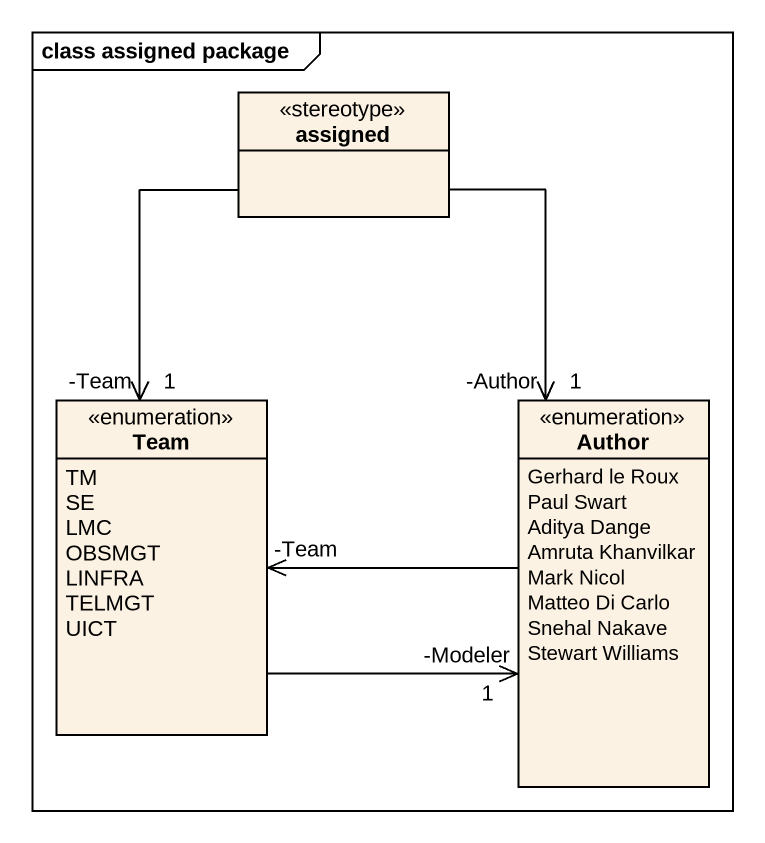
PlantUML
@startuml
mainframe class assigned package
hide circle
hide empty members
class assigned <<stereotype>>
enum Team {
  TM
  SE
  LMC
  OBSMGT
  LINFRA
  TELMGT
  UICT
}
enum Author {
  Gerhard le Roux
  Paul Swart
  Aditya Dange
  Amruta Khanvilkar
  Mark Nicol
  Matteo Di Carlo
  Snehal Nakave
  Stewart Williams
}
Team "-Team\n1" <-up- assigned
Team "-Team" <-right- Author
Author "-Author\n1" <-up- assigned
Author "-Modeler\n1" <-left- Team
@enduml
